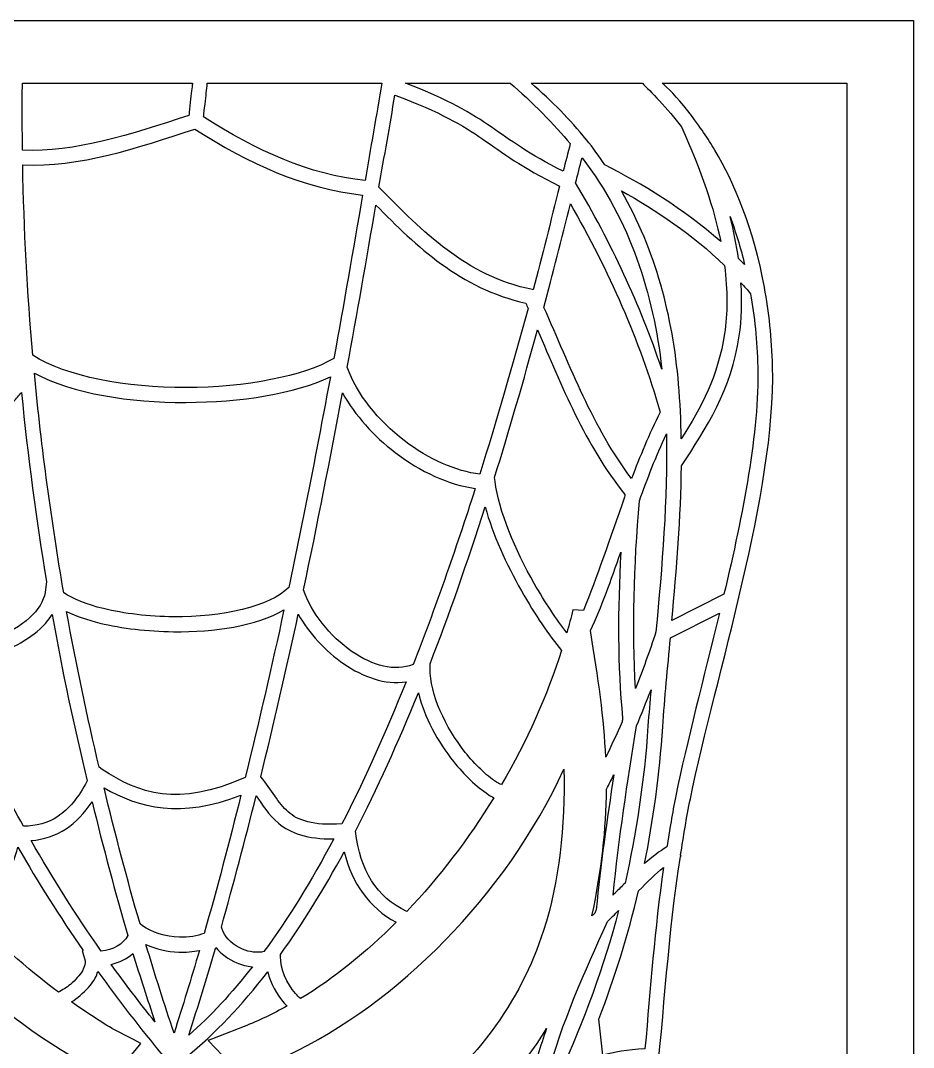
# Model space of a CAD drawing. Header units: millimetres. Extents: x -141 to 124, y -80 to 95.
# Drawn here: x 39.5 to 124.2, y -2.8 to 94.7 of the extents above; entities that cross this region are included whole.
import ezdxf

# ---------------------------------------------------------------- set-up
doc = ezdxf.new("R2010")
doc.units = ezdxf.units.MM
doc.header["$MEASUREMENT"] = 0
doc.layers.add('Capa 1', color=7, linetype='Continuous')

msp = doc.modelspace()

# ---------------------------------------------------------------- linework, layer by layer
at = {"layer": 'Capa 1', "lineweight": 25}
for points, knots in [([(-8.2019, 94.7306), (-8.2019, 94.7306), (124.2424, 94.7306), (124.2424, 94.7306), (124.2424, 94.7306), (124.2424, 94.7306), (124.2424, -79.8109), (124.2424, -79.8109), (124.2424, -79.8109), (124.2424, -79.8109), (-8.2019, -79.8109), (-8.2019, -79.8109)], [0, 0, 0, 0, 0.25, 0.25, 0.25, 0.25, 0.5, 0.5, 0.5, 0.5, 1, 1, 1, 1]), ([(39.6575, 88.7777), (39.6359, 86.7533), (39.6413, 84.4008), (39.6658, 82.4277), (39.6658, 82.4277), (44.5987, 82.1729), (49.9959, 83.925), (55.4664, 85.7267), (55.4664, 85.7267), (55.4766, 85.8277), (55.4777, 85.8862), (55.4912, 86.0161), (55.4912, 86.0161), (55.5293, 86.3833), (55.5732, 86.8301), (55.6235, 87.2646), (55.6235, 87.2646), (55.7137, 88.0438), (55.7868, 88.6336), (55.8054, 88.7777), (55.8054, 88.7777), (55.8054, 88.7777), (39.6575, 88.7777), (39.6575, 88.7777)], [0, 0, 0, 0, 0.1428571, 0.1428571, 0.1428571, 0.1428571, 0.2857143, 0.2857143, 0.2857143, 0.2857143, 0.4285714, 0.4285714, 0.4285714, 0.4285714, 0.5714286, 0.5714286, 0.5714286, 0.5714286, 0.7142857, 0.7142857, 0.7142857, 0.7142857, 1, 1, 1, 1]), ([(57.2109, 88.7777), (57.1847, 88.5047), (57.1111, 87.809), (57.029, 87.0992), (57.029, 87.0992), (56.9791, 86.6678), (56.9255, 86.2245), (56.8884, 85.8672), (56.8884, 85.8672), (56.8724, 85.7128), (56.8734, 85.6959), (56.8636, 85.5778), (56.8636, 85.5778), (61.8473, 82.365), (66.9142, 80.0774), (72.1846, 79.5503), (72.1846, 79.5503), (72.676, 82.4152), (73.2901, 85.8664), (73.7804, 88.7776), (73.7804, 88.7776), (73.7804, 88.7776), (57.2109, 88.7777), (57.2109, 88.7777)], [0, 0, 0, 0, 0.1428571, 0.1428571, 0.1428571, 0.1428571, 0.2857143, 0.2857143, 0.2857143, 0.2857143, 0.4285714, 0.4285714, 0.4285714, 0.4285714, 0.5714286, 0.5714286, 0.5714286, 0.5714286, 0.7142857, 0.7142857, 0.7142857, 0.7142857, 1, 1, 1, 1]), ([(76.0129, 88.7777), (80.1485, 87.2055), (82.2865, 85.9167), (84.1571, 84.627), (84.1571, 84.627), (86.0233, 83.3403), (87.6908, 82.0679), (90.9949, 80.4185), (90.9949, 80.4185), (91.2136, 81.3086), (91.4478, 82.1402), (91.6646, 83.0395), (91.6646, 83.0395), (90.2225, 84.7456), (87.9572, 87.1047), (85.9678, 88.7777), (85.9678, 88.7777), (85.9678, 88.7777), (76.0129, 88.7777), (76.0129, 88.7777)], [0, 0, 0, 0, 0.1666667, 0.1666667, 0.1666667, 0.1666667, 0.3333333, 0.3333333, 0.3333333, 0.3333333, 0.5, 0.5, 0.5, 0.5, 0.6666667, 0.6666667, 0.6666667, 0.6666667, 1, 1, 1, 1]), ([(87.9439, 88.7777), (89.9484, 87.0847), (91.6599, 85.301), (93.1694, 83.4447), (93.1694, 83.4447), (93.1694, 83.4447), (93.219, 83.4364), (93.219, 83.4364), (93.219, 83.4364), (93.2163, 83.425), (93.2134, 83.4147), (93.2107, 83.4033), (93.2107, 83.4033), (93.8368, 82.631), (94.3916, 81.8358), (94.9388, 81.0386), (94.9388, 81.0386), (98.4376, 79.2345), (102.3739, 76.8966), (105.9438, 73.7378), (105.9438, 73.7378), (105.3126, 76.8655), (104.126, 80.4514), (102.2231, 84.6353), (102.2231, 84.6353), (100.9301, 86.3472), (99.2087, 88.0903), (98.5107, 88.7777), (98.5107, 88.7777), (98.5107, 88.7777), (87.9439, 88.7777), (87.9439, 88.7777)], [0, 0, 0, 0, 0.1111111, 0.1111111, 0.1111111, 0.1111111, 0.2222222, 0.2222222, 0.2222222, 0.2222222, 0.3333333, 0.3333333, 0.3333333, 0.3333333, 0.4444444, 0.4444444, 0.4444444, 0.4444444, 0.5555556, 0.5555556, 0.5555556, 0.5555556, 0.6666667, 0.6666667, 0.6666667, 0.6666667, 0.7777778, 0.7777778, 0.7777778, 0.7777778, 1, 1, 1, 1]), ([(100.3876, 88.7777), (100.795, 88.4198), (101.8325, 87.4621), (102.8185, 86.1649), (102.8185, 86.1649), (104.0703, 84.518), (104.7314, 83.5515), (105.3982, 82.4194), (105.3982, 82.4194), (107.2371, 79.2974), (109.0827, 74.9753), (110.0946, 69.4217), (110.0946, 69.4217), (110.1033, 69.4109), (110.1107, 69.3995), (110.1194, 69.3886), (110.1194, 69.3886), (110.1194, 69.3886), (110.1029, 69.3721), (110.1029, 69.3721), (110.1029, 69.3721), (110.5184, 67.0769), (110.8073, 64.5958), (110.8718, 61.8645), (110.8718, 61.8645), (111.1562, 49.8334), (105.523, 32.8128), (103.0666, 20.8293), (103.0666, 20.8293), (102.6916, 18.9998), (102.4106, 17.2446), (102.1406, 15.4963), (102.1406, 15.4963), (102.1406, 15.4963), (102.1819, 15.3971), (102.1819, 15.3971), (102.1819, 15.3971), (102.1616, 15.389), (102.1363, 15.3645), (102.1158, 15.3558), (102.1158, 15.3558), (99.8202, 0.3764), (100.5753, -12.9949), (94.7157, -33.6252), (94.7157, -33.6252), (94.7157, -33.6252), (117.9246, -33.6252), (117.9246, -33.6252), (117.9246, -33.6252), (117.9246, -33.6252), (117.9246, 88.7777), (117.9246, 88.7777), (117.9246, 88.7777), (117.9246, 88.7777), (100.3876, 88.7777), (100.3876, 88.7777)], [0, 0, 0, 0, 0.0666667, 0.0666667, 0.0666667, 0.0666667, 0.1333333, 0.1333333, 0.1333333, 0.1333333, 0.2, 0.2, 0.2, 0.2, 0.2666667, 0.2666667, 0.2666667, 0.2666667, 0.3333333, 0.3333333, 0.3333333, 0.3333333, 0.4, 0.4, 0.4, 0.4, 0.4666667, 0.4666667, 0.4666667, 0.4666667, 0.5333333, 0.5333333, 0.5333333, 0.5333333, 0.6, 0.6, 0.6, 0.6, 0.6666667, 0.6666667, 0.6666667, 0.6666667, 0.7333333, 0.7333333, 0.7333333, 0.7333333, 0.8, 0.8, 0.8, 0.8, 0.8666667, 0.8666667, 0.8666667, 0.8666667, 1, 1, 1, 1]), ([(75.0207, 87.645), (74.5332, 84.7337), (74.0088, 81.8159), (73.5076, 78.8972), (73.5076, 78.8972), (77.7041, 74.6691), (81.6876, 70.5014), (88.0928, 69.1738), (88.0928, 69.1738), (88.0928, 69.1738), (88.1424, 69.1655), (88.1424, 69.1655), (88.1424, 69.1655), (88.9947, 72.3519), (89.8145, 75.689), (90.6394, 79.013), (90.6394, 79.013), (87.0407, 80.7817), (85.2297, 82.177), (83.3551, 83.4696), (83.3551, 83.4696), (81.4576, 84.7779), (79.3939, 86.0224), (75.0207, 87.6451), (75.0207, 87.6451), (75.0207, 87.6451), (75.0207, 87.645), (75.0207, 87.645)], [0, 0, 0, 0, 0.125, 0.125, 0.125, 0.125, 0.25, 0.25, 0.25, 0.25, 0.375, 0.375, 0.375, 0.375, 0.5, 0.5, 0.5, 0.5, 0.625, 0.625, 0.625, 0.625, 0.75, 0.75, 0.75, 0.75, 1, 1, 1, 1]), ([(56.0368, 84.4286), (50.5625, 82.6238), (45.0162, 80.76), (39.6905, 81.0138), (39.6905, 81.0138), (39.8004, 74.8839), (40.1201, 68.8532), (40.6331, 62.956), (40.6331, 62.956), (43.8178, 60.8958), (49.536, 59.8576), (55.1686, 59.872), (55.1686, 59.872), (60.8106, 59.8864), (66.3908, 60.9504), (69.2246, 62.6501), (69.2246, 62.6501), (70.1753, 67.8068), (71.0522, 72.9813), (71.9448, 78.1613), (71.9448, 78.1613), (66.3793, 78.7407), (61.1194, 81.1433), (56.0368, 84.4286)], [0, 0, 0, 0, 0.1428571, 0.1428571, 0.1428571, 0.1428571, 0.2857143, 0.2857143, 0.2857143, 0.2857143, 0.4285714, 0.4285714, 0.4285714, 0.4285714, 0.5714286, 0.5714286, 0.5714286, 0.5714286, 0.7142857, 0.7142857, 0.7142857, 0.7142857, 1, 1, 1, 1]), ([(92.7808, 81.7001), (92.5828, 80.8843), (92.3766, 80.1188), (92.1772, 79.3106), (92.1772, 79.3106), (95.5594, 73.6156), (98.2986, 67.7285), (100.3545, 61.6331), (100.3545, 61.6331), (99.5319, 68.8293), (97.4141, 75.6486), (92.7808, 81.7001)], [0, 0, 0, 0, 0.25, 0.25, 0.25, 0.25, 0.5, 0.5, 0.5, 0.5, 1, 1, 1, 1]), ([(96.5181, 78.5582), (99.7978, 72.8466), (101.3834, 66.6239), (101.9503, 60.211), (101.9503, 60.211), (102.1026, 58.4881), (102.1682, 56.7462), (102.1983, 55.002), (102.1983, 55.002), (104.0836, 57.9563), (105.7213, 61.0434), (106.3076, 64.99), (106.3076, 64.99), (106.592, 66.9046), (106.6134, 69.0471), (106.3076, 71.464), (106.3076, 71.464), (103.25, 74.4449), (99.8023, 76.7223), (96.518, 78.5581), (96.518, 78.5581), (96.518, 78.5581), (96.5181, 78.5582), (96.5181, 78.5582)], [0, 0, 0, 0, 0.1428571, 0.1428571, 0.1428571, 0.1428571, 0.2857143, 0.2857143, 0.2857143, 0.2857143, 0.4285714, 0.4285714, 0.4285714, 0.4285714, 0.5714286, 0.5714286, 0.5714286, 0.5714286, 0.7142857, 0.7142857, 0.7142857, 0.7142857, 1, 1, 1, 1]), ([(73.2099, 77.2022), (72.3216, 72.0598), (71.4445, 66.9264), (70.4979, 61.8068), (70.4979, 61.8068), (71.4007, 59.2394), (73.4424, 56.7277), (75.8971, 54.845), (75.8971, 54.845), (78.2315, 53.0545), (80.8782, 51.9053), (83.0739, 51.6617), (83.0739, 51.6617), (84.6498, 56.6722), (86.1775, 61.9245), (87.6628, 67.3961), (87.6628, 67.3961), (87.5893, 67.5593), (87.5222, 67.7296), (87.4478, 67.8922), (87.4478, 67.8922), (81.177, 69.3135), (77.1036, 73.2761), (73.2099, 77.2022)], [0, 0, 0, 0, 0.1428571, 0.1428571, 0.1428571, 0.1428571, 0.2857143, 0.2857143, 0.2857143, 0.2857143, 0.4285714, 0.4285714, 0.4285714, 0.4285714, 0.5714286, 0.5714286, 0.5714286, 0.5714286, 0.7142857, 0.7142857, 0.7142857, 0.7142857, 1, 1, 1, 1]), ([(91.6729, 77.3262), (90.8437, 74.0115), (90.0231, 70.6641), (89.1676, 67.487), (89.1676, 67.487), (91.6817, 61.8477), (93.7935, 56.1059), (97.4772, 51.2399), (97.4772, 51.2399), (98.272, 53.3192), (99.1527, 55.4315), (100.1974, 57.5403), (100.1974, 57.5403), (98.2447, 64.3913), (95.3326, 70.9623), (91.6729, 77.3262)], [0, 0, 0, 0, 0.2, 0.2, 0.2, 0.2, 0.4, 0.4, 0.4, 0.4, 0.6, 0.6, 0.6, 0.6, 1, 1, 1, 1]), ([(106.8286, 76.1108), (107.1952, 74.7047), (107.4506, 73.3939), (107.6306, 72.1338), (107.6306, 72.1338), (107.8246, 71.9394), (108.0271, 71.7551), (108.2176, 71.555), (108.2176, 71.555), (107.819, 73.2046), (107.3463, 74.7254), (106.8285, 76.1108), (106.8285, 76.1108), (106.8285, 76.1108), (106.8286, 76.1108), (106.8286, 76.1108)], [0, 0, 0, 0, 0.2, 0.2, 0.2, 0.2, 0.4, 0.4, 0.4, 0.4, 0.6, 0.6, 0.6, 0.6, 1, 1, 1, 1]), ([(107.8704, 69.8352), (107.9846, 68.0195), (107.935, 66.331), (107.705, 64.7833), (107.705, 64.7833), (106.9525, 59.7181), (104.5805, 55.9853), (102.2149, 52.4471), (102.2149, 52.4471), (102.1629, 47.52), (101.7592, 42.6445), (101.3137, 37.771), (101.3137, 37.771), (101.3137, 37.771), (106.2581, 40.2432), (106.2581, 40.2432), (106.2581, 40.2432), (108.0809, 47.952), (109.6037, 55.6644), (109.4579, 61.8315), (109.4579, 61.8315), (109.3982, 64.355), (109.1479, 66.6536), (108.7799, 68.7851), (108.7799, 68.7851), (108.4843, 69.1456), (108.1789, 69.4911), (107.8704, 69.8352)], [0, 0, 0, 0, 0.125, 0.125, 0.125, 0.125, 0.25, 0.25, 0.25, 0.25, 0.375, 0.375, 0.375, 0.375, 0.5, 0.5, 0.5, 0.5, 0.625, 0.625, 0.625, 0.625, 0.75, 0.75, 0.75, 0.75, 1, 1, 1, 1]), ([(88.5558, 65.3621), (87.2298, 60.5259), (85.8781, 55.8137), (84.4796, 51.3392), (84.4796, 51.3392), (84.4796, 51.3392), (84.5292, 50.9423), (84.5292, 50.9423), (84.5292, 50.9423), (84.8656, 48.1671), (86.4423, 44.4654), (88.2499, 41.2685), (88.2499, 41.2685), (89.2691, 39.4661), (90.3696, 37.8513), (91.3339, 36.5887), (91.3339, 36.5887), (91.5362, 37.3106), (91.745, 38.0365), (91.9127, 38.755), (91.9127, 38.755), (91.9127, 38.755), (92.9132, 38.7219), (92.9132, 38.7219), (92.9132, 38.7219), (94.2062, 41.8019), (95.3994, 45.5342), (96.8241, 49.4541), (96.8241, 49.4541), (96.8316, 49.5458), (96.8412, 49.6352), (96.8489, 49.727), (96.8489, 49.727), (93.0316, 54.5005), (90.8709, 60.006), (88.5559, 65.3622), (88.5559, 65.3622), (88.5559, 65.3622), (88.5558, 65.3621), (88.5558, 65.3621)], [0, 0, 0, 0, 0.0909091, 0.0909091, 0.0909091, 0.0909091, 0.1818182, 0.1818182, 0.1818182, 0.1818182, 0.2727273, 0.2727273, 0.2727273, 0.2727273, 0.3636364, 0.3636364, 0.3636364, 0.3636364, 0.4545455, 0.4545455, 0.4545455, 0.4545455, 0.5454545, 0.5454545, 0.5454545, 0.5454545, 0.6363636, 0.6363636, 0.6363636, 0.6363636, 0.7272727, 0.7272727, 0.7272727, 0.7272727, 0.8181818, 0.8181818, 0.8181818, 0.8181818, 1, 1, 1, 1]), ([(40.7985, 61.2363), (41.4687, 54.0672), (42.432, 47.1183), (43.5849, 40.3838), (43.5849, 40.3838), (44.4651, 39.8018), (45.7759, 39.2714), (47.3469, 38.8873), (47.3469, 38.8873), (49.317, 38.4056), (51.6615, 38.1258), (54.0111, 38.1018), (54.0111, 38.1018), (58.5926, 38.0551), (63.1485, 39.0824), (64.95, 40.8882), (64.95, 40.8882), (66.3408, 47.4679), (67.6408, 54.1633), (68.8939, 60.8973), (68.8939, 60.8973), (65.5218, 59.2939), (60.4005, 58.4798), (55.1686, 58.4664), (55.1686, 58.4664), (49.8369, 58.4528), (44.4586, 59.2757), (40.7984, 61.2363), (40.7984, 61.2363), (40.7984, 61.2363), (40.7985, 61.2363), (40.7985, 61.2363)], [0, 0, 0, 0, 0.1111111, 0.1111111, 0.1111111, 0.1111111, 0.2222222, 0.2222222, 0.2222222, 0.2222222, 0.3333333, 0.3333333, 0.3333333, 0.3333333, 0.4444444, 0.4444444, 0.4444444, 0.4444444, 0.5555556, 0.5555556, 0.5555556, 0.5555556, 0.6666667, 0.6666667, 0.6666667, 0.6666667, 0.7777778, 0.7777778, 0.7777778, 0.7777778, 1, 1, 1, 1]), ([(39.5665, 59.4173), (39.3356, 59.1156), (39.0791, 58.8211), (38.8058, 58.5243), (38.8058, 58.5243), (37.6744, 57.2953), (36.1922, 56.1178), (34.589, 55.1343), (34.589, 55.1343), (32.9858, 54.1508), (31.2665, 53.3569), (29.6363, 52.935), (29.6363, 52.935), (28.6173, 52.6713), (27.6365, 52.5731), (26.7259, 52.6621), (26.7259, 52.6621), (28.0387, 46.7982), (29.717, 41.1079), (31.7695, 35.5882), (31.7695, 35.5882), (32.287, 35.3997), (32.8985, 35.2757), (33.6629, 35.3071), (33.6629, 35.3071), (34.7617, 35.3522), (36.0272, 35.6346), (37.2182, 36.1091), (37.2182, 36.1091), (39.6002, 37.058), (41.5847, 38.7752), (41.8071, 40.4168), (41.8071, 40.4168), (41.8071, 40.4168), (41.9477, 41.4669), (41.9477, 41.4669), (41.9477, 41.4669), (40.9805, 47.2847), (40.179, 53.2783), (39.5664, 59.4172), (39.5664, 59.4172), (39.5664, 59.4172), (39.5665, 59.4173), (39.5665, 59.4173)], [0, 0, 0, 0, 0.0833333, 0.0833333, 0.0833333, 0.0833333, 0.1666667, 0.1666667, 0.1666667, 0.1666667, 0.25, 0.25, 0.25, 0.25, 0.3333333, 0.3333333, 0.3333333, 0.3333333, 0.4166667, 0.4166667, 0.4166667, 0.4166667, 0.5, 0.5, 0.5, 0.5, 0.5833333, 0.5833333, 0.5833333, 0.5833333, 0.6666667, 0.6666667, 0.6666667, 0.6666667, 0.75, 0.75, 0.75, 0.75, 0.8333333, 0.8333333, 0.8333333, 0.8333333, 1, 1, 1, 1]), ([(70.0432, 59.3759), (68.864, 53.0811), (67.6491, 46.8179), (66.3473, 40.6566), (66.3473, 40.6566), (67.0425, 38.5779), (68.8518, 36.2484), (70.9692, 34.7944), (70.9692, 34.7944), (72.9132, 33.4595), (74.9988, 32.8908), (76.7404, 33.579), (76.7404, 33.579), (78.7806, 38.7651), (80.7492, 44.36), (82.6439, 50.2974), (82.6439, 50.2974), (80.1474, 50.6357), (77.4416, 51.8763), (75.0371, 53.7204), (75.0371, 53.7204), (73.0142, 55.272), (71.2325, 57.2275), (70.0431, 59.3759), (70.0431, 59.3759), (70.0431, 59.3759), (70.0432, 59.3759), (70.0432, 59.3759)], [0, 0, 0, 0, 0.125, 0.125, 0.125, 0.125, 0.25, 0.25, 0.25, 0.25, 0.375, 0.375, 0.375, 0.375, 0.5, 0.5, 0.5, 0.5, 0.625, 0.625, 0.625, 0.625, 0.75, 0.75, 0.75, 0.75, 1, 1, 1, 1]), ([(100.7845, 55.4733), (99.8006, 53.3384), (98.9835, 51.2225), (98.2213, 49.1233), (98.2213, 49.1233), (97.7166, 42.9082), (97.518, 36.9176), (97.8575, 31.297), (97.8575, 31.297), (98.5297, 33.0149), (99.1883, 34.7992), (99.8005, 36.6796), (99.8005, 36.6796), (100.3753, 42.9455), (100.9264, 49.2543), (100.7844, 55.4733), (100.7844, 55.4733), (100.7844, 55.4733), (100.7845, 55.4733), (100.7845, 55.4733)], [0, 0, 0, 0, 0.1666667, 0.1666667, 0.1666667, 0.1666667, 0.3333333, 0.3333333, 0.3333333, 0.3333333, 0.5, 0.5, 0.5, 0.5, 0.6666667, 0.6666667, 0.6666667, 0.6666667, 1, 1, 1, 1]), ([(83.5948, 48.5363), (81.9055, 43.2912), (80.1649, 38.3058), (78.3527, 33.6452), (78.3527, 33.6452), (78.3527, 33.6452), (78.3527, 33.2235), (78.3527, 33.2235), (78.3527, 33.2235), (78.3637, 30.7208), (79.8095, 27.6001), (81.6931, 25.2364), (81.6931, 25.2364), (82.6349, 24.0546), (83.6774, 23.0614), (84.6614, 22.4087), (84.6614, 22.4087), (84.8277, 22.2984), (84.9718, 22.258), (85.1327, 22.1689), (85.1327, 22.1689), (87.5299, 26.2738), (89.4748, 30.5974), (90.8378, 34.9185), (90.8378, 34.9185), (89.655, 36.3332), (88.3104, 38.3027), (87.0261, 40.574), (87.0261, 40.574), (85.5882, 43.1169), (84.2932, 45.9363), (83.5948, 48.5363)], [0, 0, 0, 0, 0.1111111, 0.1111111, 0.1111111, 0.1111111, 0.2222222, 0.2222222, 0.2222222, 0.2222222, 0.3333333, 0.3333333, 0.3333333, 0.3333333, 0.4444444, 0.4444444, 0.4444444, 0.4444444, 0.5555556, 0.5555556, 0.5555556, 0.5555556, 0.6666667, 0.6666667, 0.6666667, 0.6666667, 0.7777778, 0.7777778, 0.7777778, 0.7777778, 1, 1, 1, 1]), ([(96.4602, 44.2451), (95.5293, 41.5503), (94.6194, 39.004), (93.5829, 36.7954), (93.5829, 36.7954), (94.3297, 32.3277), (94.8678, 28.4007), (95.0381, 24.7651), (95.0381, 24.7651), (95.5573, 25.851), (96.0728, 26.9611), (96.5843, 28.1468), (96.5843, 28.1468), (96.602, 28.2569), (96.6162, 28.3675), (96.6339, 28.4775), (96.6339, 28.4775), (96.1567, 33.4679), (96.161, 38.7659), (96.4603, 44.245), (96.4603, 44.245), (96.4603, 44.245), (96.4602, 44.2451), (96.4602, 44.2451)], [0, 0, 0, 0, 0.1428571, 0.1428571, 0.1428571, 0.1428571, 0.2857143, 0.2857143, 0.2857143, 0.2857143, 0.4285714, 0.4285714, 0.4285714, 0.4285714, 0.5714286, 0.5714286, 0.5714286, 0.5714286, 0.7142857, 0.7142857, 0.7142857, 0.7142857, 1, 1, 1, 1]), ([(42.4769, 38.325), (41.4904, 36.7645), (39.668, 35.5711), (37.7392, 34.8027), (37.7392, 34.8027), (36.4138, 34.2747), (35.0162, 33.9463), (33.7208, 33.8932), (33.7208, 33.8932), (33.2467, 33.8738), (32.8065, 33.9329), (32.3648, 33.9924), (32.3648, 33.9924), (34.464, 28.5698), (36.9377, 23.3154), (39.7649, 18.2166), (39.7649, 18.2166), (40.9776, 18.2268), (42.0573, 18.517), (43.0309, 19.1592), (43.0309, 19.1592), (44.0585, 19.8371), (44.9848, 20.9409), (45.8008, 22.5161), (45.8008, 22.5161), (44.5882, 27.6311), (43.4481, 32.8632), (42.477, 38.325), (42.477, 38.325), (42.477, 38.325), (42.4769, 38.325), (42.4769, 38.325)], [0, 0, 0, 0, 0.1111111, 0.1111111, 0.1111111, 0.1111111, 0.2222222, 0.2222222, 0.2222222, 0.2222222, 0.3333333, 0.3333333, 0.3333333, 0.3333333, 0.4444444, 0.4444444, 0.4444444, 0.4444444, 0.5555556, 0.5555556, 0.5555556, 0.5555556, 0.6666667, 0.6666667, 0.6666667, 0.6666667, 0.7777778, 0.7777778, 0.7777778, 0.7777778, 1, 1, 1, 1]), ([(64.487, 38.7798), (61.8804, 37.2228), (57.9341, 36.656), (53.9946, 36.6962), (53.9946, 36.6962), (51.546, 36.7212), (49.1083, 37.0012), (47.0079, 37.5148), (47.0079, 37.5148), (45.8268, 37.8036), (44.7725, 38.1715), (43.8577, 38.6145), (43.8577, 38.6145), (44.7635, 33.5156), (45.8227, 28.6196), (46.9417, 23.8226), (46.9417, 23.8226), (46.9417, 23.8226), (47.2394, 23.6159), (47.2394, 23.6159), (47.2394, 23.6159), (50.6823, 21.3208), (54.4042, 20.0175), (60.8076, 22.8387), (60.8076, 22.8387), (62.0906, 28.0605), (63.3253, 33.3709), (64.487, 38.7798)], [0, 0, 0, 0, 0.125, 0.125, 0.125, 0.125, 0.25, 0.25, 0.25, 0.25, 0.375, 0.375, 0.375, 0.375, 0.5, 0.5, 0.5, 0.5, 0.625, 0.625, 0.625, 0.625, 0.75, 0.75, 0.75, 0.75, 1, 1, 1, 1]), ([(65.843, 38.3581), (64.7167, 33.119), (63.5203, 27.9733), (62.2794, 22.9048), (62.2794, 22.9048), (63.3441, 21.6973), (63.9077, 20.4154), (64.8922, 19.5727), (64.8922, 19.5727), (65.8234, 18.7755), (67.2147, 18.2507), (69.9854, 18.4482), (69.9854, 18.4482), (72.0949, 22.5373), (74.1177, 27.0704), (76.0791, 31.9337), (76.0791, 31.9337), (74.0964, 31.6298), (71.9868, 32.3932), (70.1756, 33.637), (70.1756, 33.637), (68.4009, 34.8556), (66.8584, 36.5504), (65.843, 38.3582), (65.843, 38.3582), (65.843, 38.3582), (65.843, 38.3581), (65.843, 38.3581)], [0, 0, 0, 0, 0.125, 0.125, 0.125, 0.125, 0.25, 0.25, 0.25, 0.25, 0.375, 0.375, 0.375, 0.375, 0.5, 0.5, 0.5, 0.5, 0.625, 0.625, 0.625, 0.625, 0.75, 0.75, 0.75, 0.75, 1, 1, 1, 1]), ([(105.8198, 38.449), (105.8198, 38.449), (101.1731, 36.1174), (101.1731, 36.1174), (101.1731, 36.1174), (100.9117, 33.284), (100.6325, 30.3852), (100.4455, 27.6507), (100.4455, 27.6507), (100.132, 23.0657), (99.5479, 18.7649), (98.7174, 14.6696), (98.7174, 14.6696), (99.4314, 15.3211), (100.1407, 15.8414), (100.8423, 16.2488), (100.8423, 16.2488), (101.0971, 17.8457), (101.3433, 19.4402), (101.6857, 21.1105), (101.6857, 21.1105), (102.7415, 26.2614), (104.3388, 32.3297), (105.8198, 38.449)], [0, 0, 0, 0, 0.1428571, 0.1428571, 0.1428571, 0.1428571, 0.2857143, 0.2857143, 0.2857143, 0.2857143, 0.4285714, 0.4285714, 0.4285714, 0.4285714, 0.5714286, 0.5714286, 0.5714286, 0.5714286, 0.7142857, 0.7142857, 0.7142857, 0.7142857, 1, 1, 1, 1]), ([(77.2448, 30.9001), (75.3275, 26.1714), (73.3413, 21.7548), (71.2669, 17.7453), (71.2669, 17.7453), (71.7472, 14.0028), (73.2459, 11.4894), (76.1534, 10.1303), (76.1534, 10.1303), (79.22, 13.359), (82.0051, 17.026), (84.3968, 20.9286), (84.3968, 20.9286), (84.2258, 21.0271), (84.054, 21.1219), (83.8842, 21.2345), (83.8842, 21.2345), (82.737, 21.9955), (81.6023, 23.0835), (80.5852, 24.3599), (80.5852, 24.3599), (79.065, 26.2676), (77.798, 28.5913), (77.2448, 30.9001)], [0, 0, 0, 0, 0.1428571, 0.1428571, 0.1428571, 0.1428571, 0.2857143, 0.2857143, 0.2857143, 0.2857143, 0.4285714, 0.4285714, 0.4285714, 0.4285714, 0.5714286, 0.5714286, 0.5714286, 0.5714286, 0.7142857, 0.7142857, 0.7142857, 0.7142857, 1, 1, 1, 1]), ([(99.3293, 31.1813), (98.8772, 30.0108), (98.4256, 28.859), (97.9568, 27.7665), (97.9568, 27.7665), (97.0945, 22.3937), (96.2777, 17.0329), (95.7244, 11.6848), (95.7244, 11.6848), (95.7949, 11.7575), (95.8692, 11.8274), (95.9394, 11.8998), (95.9394, 11.8998), (96.2613, 12.232), (96.5525, 12.5041), (96.8654, 12.8258), (96.8654, 12.8258), (97.9285, 17.4955), (98.6755, 22.4202), (99.0399, 27.75), (99.0399, 27.75), (99.1163, 28.8666), (99.2347, 30.0494), (99.3293, 31.1813)], [0, 0, 0, 0, 0.1428571, 0.1428571, 0.1428571, 0.1428571, 0.2857143, 0.2857143, 0.2857143, 0.2857143, 0.4285714, 0.4285714, 0.4285714, 0.4285714, 0.5714286, 0.5714286, 0.5714286, 0.5714286, 0.7142857, 0.7142857, 0.7142857, 0.7142857, 1, 1, 1, 1]), ([(18.342, 26.6172), (17.9087, 20.7617), (17.8934, 14.9948), (18.9538, 9.6591), (18.9538, 9.6591), (20.4676, 2.0421), (24.0191, -4.6879), (31.4636, -10.0193), (31.4636, -10.0193), (35.7244, -8.5126), (41.1046, -5.8919), (44.1305, -3.4957), (44.1305, -3.4957), (34.766, 2.0443), (23.9821, 12.8437), (18.342, 26.6172)], [0, 0, 0, 0, 0.2, 0.2, 0.2, 0.2, 0.4, 0.4, 0.4, 0.4, 0.6, 0.6, 0.6, 0.6, 1, 1, 1, 1]), ([(91.0693, 23.6241), (85.4677, 11.5529), (75.2505, 1.3808), (64.8094, -3.5453), (64.8094, -3.5453), (67.6785, -5.8336), (72.0465, -8.4707), (75.186, -9.9449), (75.186, -9.9449), (82.7222, -4.4773), (86.9319, 1.5592), (89.1262, 8.3114), (89.1262, 8.3114), (90.6585, 13.0265), (91.1522, 18.1579), (91.0692, 23.6242), (91.0692, 23.6242), (91.0692, 23.6242), (91.0693, 23.6241), (91.0693, 23.6241)], [0, 0, 0, 0, 0.1666667, 0.1666667, 0.1666667, 0.1666667, 0.3333333, 0.3333333, 0.3333333, 0.3333333, 0.5, 0.5, 0.5, 0.5, 0.6666667, 0.6666667, 0.6666667, 0.6666667, 1, 1, 1, 1]), ([(95.807, 23.1115), (95.5718, 22.6345), (95.3385, 22.203), (95.1042, 21.7472), (95.1042, 21.7472), (95.083, 17.933), (94.6477, 14.0955), (93.7234, 9.7004), (93.7234, 9.7004), (93.8156, 9.7901), (93.9043, 9.8826), (93.9963, 9.9733), (93.9963, 9.9733), (94.0429, 10.0771), (94.0903, 10.1837), (94.1369, 10.2875), (94.1369, 10.2875), (94.533, 14.5713), (95.1477, 18.8434), (95.8071, 23.1115), (95.8071, 23.1115), (95.8071, 23.1115), (95.807, 23.1115), (95.807, 23.1115)], [0, 0, 0, 0, 0.1428571, 0.1428571, 0.1428571, 0.1428571, 0.2857143, 0.2857143, 0.2857143, 0.2857143, 0.4285714, 0.4285714, 0.4285714, 0.4285714, 0.5714286, 0.5714286, 0.5714286, 0.5714286, 0.7142857, 0.7142857, 0.7142857, 0.7142857, 1, 1, 1, 1]), ([(47.4048, 21.8795), (48.4783, 17.4197), (49.618, 13.0954), (50.8278, 8.9397), (50.8278, 8.9397), (50.8278, 8.9397), (51.051, 8.7743), (51.051, 8.7743), (51.051, 8.7743), (51.9057, 8.135), (53.2652, 7.727), (54.5567, 7.6746), (54.5567, 7.6746), (55.4538, 7.6382), (56.2913, 7.7868), (56.9131, 8.0467), (56.9131, 8.0467), (58.1315, 12.3151), (59.2901, 16.7037), (60.4023, 21.1601), (60.4023, 21.1601), (54.7244, 18.9596), (50.6969, 19.9323), (47.4046, 21.8794), (47.4046, 21.8794), (47.4046, 21.8794), (47.4048, 21.8795), (47.4048, 21.8795)], [0, 0, 0, 0, 0.125, 0.125, 0.125, 0.125, 0.25, 0.25, 0.25, 0.25, 0.375, 0.375, 0.375, 0.375, 0.5, 0.5, 0.5, 0.5, 0.625, 0.625, 0.625, 0.625, 0.75, 0.75, 0.75, 0.75, 1, 1, 1, 1]), ([(46.2721, 20.5483), (45.5442, 19.4642), (44.7333, 18.5954), (43.8082, 17.9851), (43.8082, 17.9851), (42.804, 17.3227), (41.683, 16.9682), (40.5009, 16.8524), (40.5009, 16.8524), (42.5375, 13.2816), (44.7404, 9.7837), (47.1403, 6.3683), (47.1403, 6.3683), (48.2565, 6.4663), (49.198, 6.9858), (49.6704, 7.84), (49.6704, 7.84), (48.4709, 11.9206), (47.3423, 16.1717), (46.2722, 20.5483), (46.2722, 20.5483), (46.2722, 20.5483), (46.2721, 20.5483), (46.2721, 20.5483)], [0, 0, 0, 0, 0.1428571, 0.1428571, 0.1428571, 0.1428571, 0.2857143, 0.2857143, 0.2857143, 0.2857143, 0.4285714, 0.4285714, 0.4285714, 0.4285714, 0.5714286, 0.5714286, 0.5714286, 0.5714286, 0.7142857, 0.7142857, 0.7142857, 0.7142857, 1, 1, 1, 1]), ([(61.8411, 21.1188), (60.7861, 16.8805), (59.6931, 12.7081), (58.5421, 8.6338), (58.5421, 8.6338), (58.5421, 8.6338), (58.724, 8.1956), (58.724, 8.1956), (58.724, 8.1956), (58.982, 7.5795), (59.6894, 6.9046), (60.5513, 6.542), (60.5513, 6.542), (61.2152, 6.2626), (61.9373, 6.1709), (62.5853, 6.3105), (62.5853, 6.3105), (64.8756, 9.4345), (67.0814, 13.0312), (69.2082, 17.0179), (69.2082, 17.0179), (66.7086, 16.9843), (65.0693, 17.5689), (63.9744, 18.5062), (63.9744, 18.5062), (63.0119, 19.3301), (62.4341, 20.2635), (61.8412, 21.119), (61.8412, 21.119), (61.8412, 21.119), (61.8411, 21.1188), (61.8411, 21.1188)], [0, 0, 0, 0, 0.1111111, 0.1111111, 0.1111111, 0.1111111, 0.2222222, 0.2222222, 0.2222222, 0.2222222, 0.3333333, 0.3333333, 0.3333333, 0.3333333, 0.4444444, 0.4444444, 0.4444444, 0.4444444, 0.5555556, 0.5555556, 0.5555556, 0.5555556, 0.6666667, 0.6666667, 0.6666667, 0.6666667, 0.7777778, 0.7777778, 0.7777778, 0.7777778, 1, 1, 1, 1]), ([(39.2358, 16.2406), (38.6576, 14.096), (37.7761, 12.5522), (36.6892, 11.4616), (36.6892, 11.4616), (36.0738, 10.8441), (35.4074, 10.3657), (34.7214, 9.9651), (34.7214, 9.9651), (37.1939, 7.2991), (39.9717, 4.7694), (43.0723, 2.4575), (43.0723, 2.4575), (43.4563, 2.6694), (43.8493, 2.8908), (44.2133, 3.2016), (44.2133, 3.2016), (44.6925, 3.6109), (45.1094, 4.0794), (45.3543, 4.4997), (45.3543, 4.4997), (45.5992, 4.92), (45.6537, 5.2597), (45.6023, 5.4505), (45.6023, 5.4505), (45.6023, 5.4505), (45.3377, 6.4262), (45.3377, 6.4262), (45.3377, 6.4262), (45.3377, 6.4262), (45.4204, 6.4179), (45.4204, 6.4179), (45.4204, 6.4179), (43.2031, 9.6262), (41.1389, 12.8961), (39.2358, 16.2405), (39.2358, 16.2405), (39.2358, 16.2405), (39.2358, 16.2406), (39.2358, 16.2406)], [0, 0, 0, 0, 0.0909091, 0.0909091, 0.0909091, 0.0909091, 0.1818182, 0.1818182, 0.1818182, 0.1818182, 0.2727273, 0.2727273, 0.2727273, 0.2727273, 0.3636364, 0.3636364, 0.3636364, 0.3636364, 0.4545455, 0.4545455, 0.4545455, 0.4545455, 0.5454545, 0.5454545, 0.5454545, 0.5454545, 0.6363636, 0.6363636, 0.6363636, 0.6363636, 0.7272727, 0.7272727, 0.7272727, 0.7272727, 0.8181818, 0.8181818, 0.8181818, 0.8181818, 1, 1, 1, 1]), ([(70.2086, 15.7941), (68.267, 12.21), (66.2513, 8.948), (64.1562, 6.0458), (64.1562, 6.0458), (64.1562, 6.0458), (64.1562, 5.8474), (64.1562, 5.8474), (64.1562, 5.8474), (64.14, 4.6597), (64.7474, 3.2955), (65.5783, 2.3251), (65.5783, 2.3251), (65.7334, 2.144), (65.8944, 1.9995), (66.0579, 1.8538), (66.0579, 1.8538), (69.2384, 3.7716), (72.2851, 6.2502), (75.1281, 9.0968), (75.1281, 9.0968), (72.5762, 10.4869), (70.954, 12.7907), (70.2085, 15.7941), (70.2085, 15.7941), (70.2085, 15.7941), (70.2086, 15.7941), (70.2086, 15.7941)], [0, 0, 0, 0, 0.125, 0.125, 0.125, 0.125, 0.25, 0.25, 0.25, 0.25, 0.375, 0.375, 0.375, 0.375, 0.5, 0.5, 0.5, 0.5, 0.625, 0.625, 0.625, 0.625, 0.75, 0.75, 0.75, 0.75, 1, 1, 1, 1]), ([(100.5116, 14.2975), (99.7908, 13.7153), (98.9701, 12.912), (98.1303, 12.0733), (98.1303, 12.0733), (97.1413, 7.8373), (95.888, 3.8089), (94.3765, -0.0893), (94.3765, -0.0893), (94.3765, -0.0893), (94.7486, -3.5206), (94.7486, -3.5206), (94.7486, -3.5206), (95.7626, -3.232), (97.0828, -3.019), (98.7587, -2.9088), (98.7587, -2.9088), (99.2823, 2.886), (99.6686, 8.4247), (100.5116, 14.2974), (100.5116, 14.2974), (100.5116, 14.2974), (100.5116, 14.2975), (100.5116, 14.2975)], [0, 0, 0, 0, 0.1428571, 0.1428571, 0.1428571, 0.1428571, 0.2857143, 0.2857143, 0.2857143, 0.2857143, 0.4285714, 0.4285714, 0.4285714, 0.4285714, 0.5714286, 0.5714286, 0.5714286, 0.5714286, 0.7142857, 0.7142857, 0.7142857, 0.7142857, 1, 1, 1, 1]), ([(96.2452, 10.213), (95.9007, 9.8587), (95.5409, 9.5167), (95.1869, 9.1629), (95.1869, 9.1629), (93.0381, 4.3845), (90.8901, -0.3422), (89.4157, -5.7034), (89.4157, -5.7034), (89.8802, -5.546), (90.3077, -5.3812), (90.689, -5.2073), (90.689, -5.2073), (92.9696, -0.2687), (94.8399, 4.8023), (96.2453, 10.2129), (96.2453, 10.2129), (96.2453, 10.2129), (96.2452, 10.213), (96.2452, 10.213)], [0, 0, 0, 0, 0.1666667, 0.1666667, 0.1666667, 0.1666667, 0.3333333, 0.3333333, 0.3333333, 0.3333333, 0.5, 0.5, 0.5, 0.5, 0.6666667, 0.6666667, 0.6666667, 0.6666667, 1, 1, 1, 1]), ([(51.3818, 6.9801), (52.2467, 4.0866), (53.1416, 1.3058), (54.0524, -1.4204), (54.0524, -1.4204), (54.8758, 1.1599), (55.6824, 3.7558), (56.4585, 6.4261), (56.4585, 6.4261), (55.8359, 6.2951), (55.1718, 6.2335), (54.4989, 6.2607), (54.4989, 6.2607), (53.4298, 6.304), (52.3451, 6.5486), (51.3818, 6.98), (51.3818, 6.98), (51.3818, 6.98), (51.3818, 6.9801), (51.3818, 6.9801)], [0, 0, 0, 0, 0.1666667, 0.1666667, 0.1666667, 0.1666667, 0.3333333, 0.3333333, 0.3333333, 0.3333333, 0.5, 0.5, 0.5, 0.5, 0.6666667, 0.6666667, 0.6666667, 0.6666667, 1, 1, 1, 1]), ([(50.1499, 6.1451), (49.5786, 5.6284), (48.8584, 5.2854), (48.0828, 5.095), (48.0828, 5.095), (49.4084, 3.2542), (50.8006, 1.4424), (52.2335, -0.3538), (52.2335, -0.3538), (51.5326, 1.7847), (50.8227, 3.9071), (50.1499, 6.145), (50.1499, 6.145), (50.1499, 6.145), (50.1499, 6.1451), (50.1499, 6.1451)], [0, 0, 0, 0, 0.2, 0.2, 0.2, 0.2, 0.4, 0.4, 0.4, 0.4, 0.6, 0.6, 0.6, 0.6, 1, 1, 1, 1]), ([(58.0129, 6.7156), (57.1921, 3.8702), (56.324, 1.1114), (55.4497, -1.6353), (55.4497, -1.6353), (57.5262, 0.2006), (59.5354, 2.3722), (61.4855, 4.8801), (61.4855, 4.8801), (60.9741, 4.9355), (60.4694, 5.0487), (60.0055, 5.2439), (60.0055, 5.2439), (59.2161, 5.576), (58.5264, 6.0885), (58.0129, 6.7156)], [0, 0, 0, 0, 0.2, 0.2, 0.2, 0.2, 0.4, 0.4, 0.4, 0.4, 0.6, 0.6, 0.6, 0.6, 1, 1, 1, 1]), ([(46.826, 4.4253), (46.7479, 4.2112), (46.6852, 3.9951), (46.5697, 3.7969), (46.5697, 3.7969), (46.2138, 3.1861), (45.7046, 2.6249), (45.131, 2.135), (45.131, 2.135), (44.8757, 1.917), (44.6029, 1.7152), (44.329, 1.5314), (44.329, 1.5314), (45.5692, 0.6565), (46.8392, -0.1927), (48.182, -0.9904), (48.182, -0.9904), (48.1927, -0.9968), (48.2044, -1.0006), (48.2151, -1.0069), (48.2151, -1.0069), (48.2151, -1.0069), (50.1333, -2.0074), (50.1333, -2.0074), (50.1333, -2.0074), (50.1333, -2.0074), (50.9105, -2.4125), (50.9105, -2.4125), (50.9105, -2.4125), (50.9105, -2.4125), (50.3483, -3.0822), (50.3483, -3.0822), (50.3483, -3.0822), (50.3483, -3.0822), (48.9427, -4.7607), (48.9427, -4.7607), (48.9427, -4.7607), (48.9427, -4.7607), (48.9262, -4.7772), (48.9262, -4.7772), (48.9262, -4.7772), (48.9262, -4.7772), (48.9097, -4.802), (48.9097, -4.802), (48.9097, -4.802), (47.4919, -6.2624), (45.6227, -7.6636), (43.5519, -8.9527), (43.5519, -8.9527), (43.6108, -9.3007), (43.6199, -9.6705), (43.6098, -10.0358), (43.6098, -10.0358), (46.714, -7.7413), (49.7848, -5.5275), (53.019, -3.5866), (53.019, -3.5866), (50.8382, -0.9668), (48.7766, 1.708), (46.8261, 4.4253), (46.8261, 4.4253), (46.8261, 4.4253), (46.826, 4.4253), (46.826, 4.4253)], [0, 0, 0, 0, 0.0588235, 0.0588235, 0.0588235, 0.0588235, 0.1176471, 0.1176471, 0.1176471, 0.1176471, 0.1764706, 0.1764706, 0.1764706, 0.1764706, 0.2352941, 0.2352941, 0.2352941, 0.2352941, 0.2941176, 0.2941176, 0.2941176, 0.2941176, 0.3529412, 0.3529412, 0.3529412, 0.3529412, 0.4117647, 0.4117647, 0.4117647, 0.4117647, 0.4705882, 0.4705882, 0.4705882, 0.4705882, 0.5294118, 0.5294118, 0.5294118, 0.5294118, 0.5882353, 0.5882353, 0.5882353, 0.5882353, 0.6470588, 0.6470588, 0.6470588, 0.6470588, 0.7058824, 0.7058824, 0.7058824, 0.7058824, 0.7647059, 0.7647059, 0.7647059, 0.7647059, 0.8235294, 0.8235294, 0.8235294, 0.8235294, 0.8823529, 0.8823529, 0.8823529, 0.8823529, 1, 1, 1, 1]), ([(62.9408, 4.3922), (60.493, 1.2101), (57.9374, -1.4772), (55.2596, -3.6611), (55.2596, -3.6611), (58.3647, -5.5417), (61.2744, -8.0488), (64.0405, -10.6395), (64.0405, -10.6395), (64.1654, -9.9291), (64.341, -9.2809), (64.5614, -8.6799), (64.5614, -8.6799), (62.743, -7.4067), (61.0338, -6.0898), (59.8072, -4.7773), (59.8072, -4.7773), (59.8072, -4.7773), (58.0213, -2.8756), (58.0213, -2.8756), (58.0213, -2.8756), (58.0213, -2.8756), (57.302, -2.1149), (57.302, -2.1149), (57.302, -2.1149), (57.302, -2.1149), (58.2777, -1.7346), (58.2777, -1.7346), (58.2777, -1.7346), (58.2777, -1.7346), (60.7168, -0.792), (60.7168, -0.792), (60.7168, -0.792), (62.0879, -0.2613), (63.4365, 0.4122), (64.7765, 1.151), (64.7765, 1.151), (64.6905, 1.2426), (64.5941, 1.3196), (64.5119, 1.4156), (64.5119, 1.4156), (63.7987, 2.2485), (63.2226, 3.2811), (62.9409, 4.3922), (62.9409, 4.3922), (62.9409, 4.3922), (62.9408, 4.3922), (62.9408, 4.3922)], [0, 0, 0, 0, 0.0769231, 0.0769231, 0.0769231, 0.0769231, 0.1538462, 0.1538462, 0.1538462, 0.1538462, 0.2307692, 0.2307692, 0.2307692, 0.2307692, 0.3076923, 0.3076923, 0.3076923, 0.3076923, 0.3846154, 0.3846154, 0.3846154, 0.3846154, 0.4615385, 0.4615385, 0.4615385, 0.4615385, 0.5384615, 0.5384615, 0.5384615, 0.5384615, 0.6153846, 0.6153846, 0.6153846, 0.6153846, 0.6923077, 0.6923077, 0.6923077, 0.6923077, 0.7692308, 0.7692308, 0.7692308, 0.7692308, 0.8461538, 0.8461538, 0.8461538, 0.8461538, 1, 1, 1, 1]), ([(89.4157, -0.9987), (88.2514, -2.8935), (86.8998, -4.7385), (85.3229, -6.5136), (85.3229, -6.5136), (86.2989, -6.4186), (87.1199, -6.2973), (87.8199, -6.1498), (87.8199, -6.1498), (88.2823, -4.36), (88.8274, -2.6559), (89.4157, -0.9987)], [0, 0, 0, 0, 0.25, 0.25, 0.25, 0.25, 0.5, 0.5, 0.5, 0.5, 1, 1, 1, 1])]:
    msp.add_open_spline(points, degree=3, knots=knots, dxfattribs=at)

doc.saveas('drawing.dxf')
